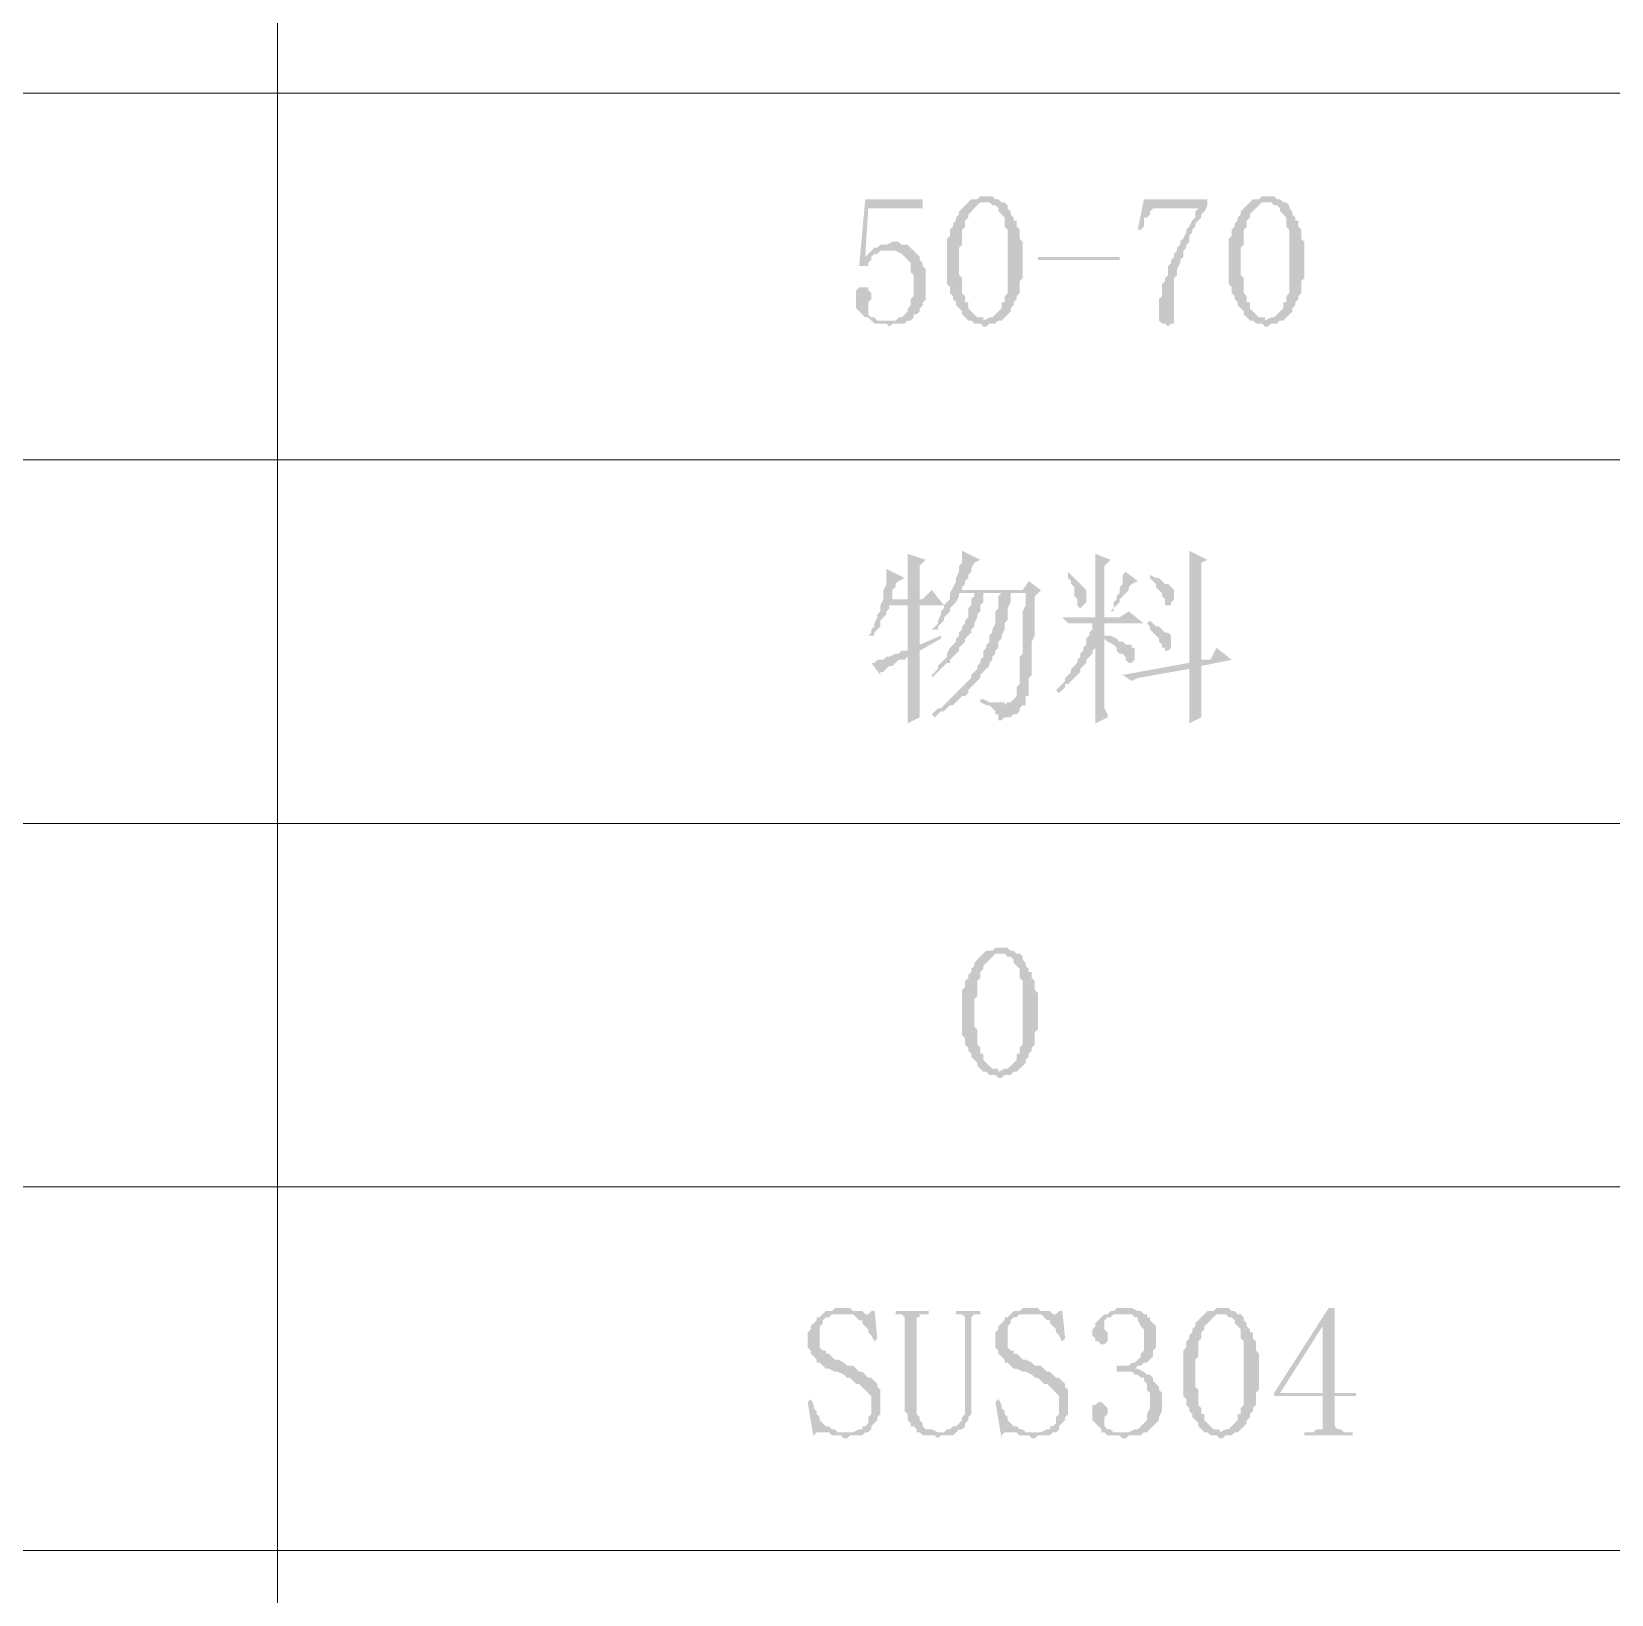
# Model space of a CAD drawing. Header units: millimetres. Extents: x 6 to 291, y 3 to 207.
# Drawn here: x 246.67 to 268.75, y 161.61 to 183.45 of the extents above; entities that cross this region are included whole.
import ezdxf

# ---------------------------------------------------------------- set-up
doc = ezdxf.new("R2010")
doc.units = ezdxf.units.MM

msp = doc.modelspace()

# ---------------------------------------------------------------- hatches: boundary and pattern name
at = {"true_color": 0x00b8b8}
h = msp.add_hatch(color=132, dxfattribs=at)
h.dxf.hatch_style = 2
h.paths.add_polyline_path([(259.122277, 181.102), (258.317944, 181.102), (258.233277, 180.170667), (258.360277, 180.170667), (258.360277, 180.213), (258.40261, 180.255333), (258.317944, 180.297667), (258.360277, 180.975), (259.122277, 180.975)])
h = msp.add_hatch(color=132, dxfattribs=at)
h.dxf.hatch_style = 2
h.paths.add_polyline_path([(259.968944, 181.144333), (259.92661, 181.144333), (259.884277, 181.102), (259.79961, 181.102), (259.757277, 181.059667), (260.05361, 181.059667), (260.095944, 181.017333), (260.138277, 181.017333), (260.18061, 180.975), (260.18061, 180.932667), (260.222944, 180.890333), (260.265277, 180.848), (260.265277, 180.721), (260.30761, 180.678667), (260.30761, 179.789667), (260.265277, 179.747333), (260.265277, 179.662667), (260.222944, 179.662667), (260.222944, 179.578), (260.18061, 179.535667), (260.138277, 179.493333), (260.095944, 179.451), (260.05361, 179.451), (259.968944, 179.408667), (260.222944, 179.408667), (260.265277, 179.451), (260.30761, 179.493333), (260.349944, 179.535667), (260.349944, 179.578), (260.392277, 179.620333), (260.392277, 179.662667), (260.43461, 179.705), (260.43461, 179.747333), (260.476944, 179.789667), (260.476944, 179.959), (260.519277, 180.001333), (260.519277, 180.255333), (260.519277, 180.509333), (260.476944, 180.551667), (260.476944, 180.678667), (260.43461, 180.721), (260.43461, 180.805667), (260.392277, 180.805667), (260.392277, 180.848), (260.349944, 180.890333), (260.349944, 180.932667), (260.30761, 180.975), (260.30761, 181.017333), (260.265277, 181.059667), (260.222944, 181.059667), (260.18061, 181.102), (260.138277, 181.102), (260.095944, 181.144333), (260.05361, 181.144333)])
h = msp.add_hatch(color=132, dxfattribs=at)
h.dxf.hatch_style = 2
h.paths.add_polyline_path([(263.10161, 181.102), (262.21261, 181.102), (262.127944, 180.678667), (262.170277, 180.678667), (262.21261, 180.721), (262.21261, 180.848), (262.254944, 180.848), (262.297277, 180.890333), (262.297277, 180.932667), (262.33961, 180.975), (262.97461, 180.975), (263.10161, 181.017333), (263.10161, 181.059667)])
h = msp.add_hatch(color=132, dxfattribs=at)
h.dxf.hatch_style = 2
h.paths.add_polyline_path([(263.905944, 181.144333), (263.86361, 181.144333), (263.821277, 181.102), (263.73661, 181.102), (263.694277, 181.059667), (263.99061, 181.059667), (264.032944, 181.017333), (264.075277, 181.017333), (264.11761, 180.975), (264.11761, 180.932667), (264.159944, 180.890333), (264.202277, 180.848), (264.202277, 180.721), (264.24461, 180.678667), (264.24461, 179.789667), (264.202277, 179.747333), (264.202277, 179.662667), (264.159944, 179.662667), (264.159944, 179.578), (264.11761, 179.535667), (264.075277, 179.493333), (264.032944, 179.451), (263.99061, 179.451), (263.905944, 179.408667), (264.159944, 179.408667), (264.202277, 179.451), (264.24461, 179.493333), (264.286944, 179.535667), (264.286944, 179.578), (264.329277, 179.620333), (264.329277, 179.662667), (264.37161, 179.705), (264.37161, 179.747333), (264.413944, 179.789667), (264.413944, 179.959), (264.456277, 180.001333), (264.456277, 180.255333), (264.456277, 180.509333), (264.413944, 180.551667), (264.413944, 180.678667), (264.37161, 180.721), (264.37161, 180.805667), (264.329277, 180.805667), (264.329277, 180.848), (264.286944, 180.890333), (264.286944, 180.932667), (264.24461, 180.975), (264.24461, 181.017333), (264.202277, 181.059667), (264.159944, 181.059667), (264.11761, 181.102), (264.075277, 181.102), (264.032944, 181.144333), (263.99061, 181.144333)])
h = msp.add_hatch(color=132, dxfattribs=at)
h.dxf.hatch_style = 2
h.paths.add_polyline_path([(259.757277, 181.059667), (259.714944, 181.017333), (259.67261, 180.975), (259.630277, 180.932667), (259.630277, 180.890333), (259.587944, 180.848), (259.587944, 180.805667), (259.54561, 180.763333), (259.54561, 180.721), (259.503277, 180.678667), (259.503277, 180.594), (259.460944, 180.551667), (259.460944, 179.916667), (259.503277, 179.874333), (259.503277, 179.789667), (259.54561, 179.747333), (259.54561, 179.705), (259.587944, 179.662667), (259.587944, 179.620333), (259.630277, 179.578), (259.67261, 179.535667), (259.67261, 179.493333), (259.714944, 179.451), (259.757277, 179.408667), (259.79961, 179.408667), (259.841944, 179.366333), (259.92661, 179.366333), (259.968944, 179.324), (260.011277, 179.324), (260.05361, 179.366333), (260.138277, 179.366333), (260.18061, 179.408667), (260.222944, 179.408667), (259.968944, 179.408667), (259.968944, 179.451), (259.884277, 179.451), (259.841944, 179.493333), (259.79961, 179.535667), (259.757277, 179.578), (259.757277, 179.662667), (259.714944, 179.662667), (259.714944, 179.747333), (259.67261, 179.789667), (259.67261, 180.001333), (259.630277, 180.043667), (259.630277, 180.424667), (259.67261, 180.467), (259.67261, 180.678667), (259.714944, 180.721), (259.714944, 180.805667), (259.757277, 180.848), (259.757277, 180.890333), (259.79961, 180.932667), (259.841944, 180.975), (259.884277, 181.017333), (259.92661, 181.059667), (259.968944, 181.059667)])
h = msp.add_hatch(color=132, dxfattribs=at)
h.dxf.hatch_style = 2
h.paths.add_polyline_path([(263.10161, 181.017333), (262.97461, 180.975), (262.932277, 180.932667), (262.932277, 180.848), (262.889944, 180.805667), (262.84761, 180.721), (262.805277, 180.678667), (262.805277, 180.636333), (262.762944, 180.551667), (262.72061, 180.509333), (262.72061, 180.467), (262.678277, 180.424667), (262.678277, 180.382333), (262.635944, 180.34), (262.635944, 180.297667), (262.59361, 180.255333), (262.59361, 180.213), (262.551277, 180.170667), (262.551277, 180.043667), (262.508944, 180.001333), (262.508944, 179.959), (262.46661, 179.916667), (262.46661, 179.747333), (262.424277, 179.705), (262.424277, 179.493333), (262.424277, 179.408667), (262.46661, 179.366333), (262.508944, 179.366333), (262.551277, 179.324), (262.59361, 179.366333), (262.635944, 179.366333), (262.635944, 179.662667), (262.635944, 179.789667), (262.635944, 180.001333), (262.678277, 180.043667), (262.678277, 180.128333), (262.72061, 180.213), (262.72061, 180.255333), (262.762944, 180.297667), (262.762944, 180.382333), (262.805277, 180.424667), (262.805277, 180.467), (262.84761, 180.509333), (262.84761, 180.594), (262.889944, 180.636333), (262.889944, 180.678667), (262.932277, 180.721), (262.932277, 180.763333), (262.97461, 180.805667), (263.016944, 180.848), (263.016944, 180.890333), (263.059277, 180.932667)])
h = msp.add_hatch(color=132, dxfattribs=at)
h.dxf.hatch_style = 2
h.paths.add_polyline_path([(263.694277, 181.059667), (263.651944, 181.017333), (263.60961, 180.975), (263.567277, 180.932667), (263.567277, 180.890333), (263.524944, 180.848), (263.524944, 180.805667), (263.48261, 180.763333), (263.48261, 180.721), (263.440277, 180.678667), (263.440277, 180.594), (263.397944, 180.551667), (263.397944, 179.916667), (263.440277, 179.874333), (263.440277, 179.789667), (263.48261, 179.747333), (263.48261, 179.705), (263.524944, 179.662667), (263.524944, 179.620333), (263.567277, 179.578), (263.60961, 179.535667), (263.60961, 179.493333), (263.651944, 179.451), (263.694277, 179.408667), (263.73661, 179.408667), (263.778944, 179.366333), (263.86361, 179.366333), (263.905944, 179.324), (263.948277, 179.324), (263.99061, 179.366333), (264.075277, 179.366333), (264.11761, 179.408667), (264.159944, 179.408667), (263.905944, 179.408667), (263.905944, 179.451), (263.821277, 179.451), (263.778944, 179.493333), (263.73661, 179.535667), (263.694277, 179.578), (263.694277, 179.662667), (263.651944, 179.662667), (263.651944, 179.747333), (263.60961, 179.789667), (263.60961, 180.001333), (263.567277, 180.043667), (263.567277, 180.424667), (263.60961, 180.467), (263.60961, 180.678667), (263.651944, 180.721), (263.651944, 180.805667), (263.694277, 180.848), (263.694277, 180.890333), (263.73661, 180.932667), (263.778944, 180.975), (263.821277, 181.017333), (263.86361, 181.059667), (263.905944, 181.059667)])
h = msp.add_hatch(color=132, dxfattribs=at)
h.dxf.hatch_style = 2
h.paths.add_polyline_path([(258.444944, 180.424667), (258.40261, 180.382333), (258.360277, 180.34), (258.317944, 180.297667), (258.40261, 180.255333), (258.40261, 180.297667), (258.444944, 180.34), (258.487277, 180.34), (258.52961, 180.382333), (258.65661, 180.382333)])
h = msp.add_hatch(color=132, dxfattribs=at)
h.dxf.hatch_style = 2
h.paths.add_polyline_path([(258.741277, 180.509333), (258.698944, 180.509333), (258.614277, 180.467), (258.52961, 180.467), (258.487277, 180.424667), (258.444944, 180.424667), (258.65661, 180.382333), (258.741277, 180.382333), (258.825944, 180.34), (258.868277, 180.297667), (258.91061, 180.255333), (258.952944, 180.213), (258.952944, 180.086), (258.995277, 180.043667), (258.995277, 179.747333), (258.952944, 179.705), (258.952944, 179.620333), (258.91061, 179.578), (258.91061, 179.535667), (258.868277, 179.493333), (258.825944, 179.451), (258.78361, 179.451), (258.741277, 179.408667), (258.40261, 179.408667), (258.444944, 179.366333), (258.614277, 179.366333), (258.65661, 179.324), (258.698944, 179.366333), (258.868277, 179.366333), (258.91061, 179.408667), (258.952944, 179.408667), (258.995277, 179.451), (258.995277, 179.493333), (259.03761, 179.493333), (259.079944, 179.535667), (259.079944, 179.578), (259.122277, 179.620333), (259.122277, 179.662667), (259.16461, 179.705), (259.16461, 179.959), (259.16461, 180.128333), (259.122277, 180.170667), (259.122277, 180.213), (259.079944, 180.255333), (259.079944, 180.297667), (259.03761, 180.34), (258.995277, 180.382333), (258.952944, 180.424667), (258.91061, 180.467), (258.825944, 180.467), (258.78361, 180.509333)])
h = msp.add_hatch(color=132, dxfattribs=at)
h.dxf.hatch_style = 2
h.paths.add_polyline_path([(261.873944, 180.255333), (261.873944, 180.297667), (260.730944, 180.297667), (260.730944, 180.255333)])
h = msp.add_hatch(color=132, dxfattribs=at)
h.dxf.hatch_style = 2
h.paths.add_polyline_path([(258.317944, 179.874333), (258.233277, 179.874333), (258.190944, 179.832), (258.190944, 179.705), (258.190944, 179.578), (258.233277, 179.535667), (258.27561, 179.493333), (258.317944, 179.451), (258.360277, 179.451), (258.40261, 179.408667), (258.65661, 179.408667), (258.487277, 179.408667), (258.444944, 179.451), (258.40261, 179.451), (258.360277, 179.493333), (258.360277, 179.662667), (258.40261, 179.705), (258.40261, 179.789667), (258.360277, 179.832), (258.360277, 179.874333)])
h = msp.add_hatch(color=132, dxfattribs=at)
h.dxf.hatch_style = 2
h.paths.add_polyline_path([(258.91061, 176.149), (258.91061, 175.514), (258.65661, 175.514), (259.079944, 175.514), (259.079944, 175.979667), (259.16461, 176.064333)])
h = msp.add_hatch(color=132, dxfattribs=at)
h.dxf.hatch_style = 2
h.paths.add_polyline_path([(259.67261, 176.191333), (259.67261, 176.022), (259.630277, 175.979667), (259.630277, 175.895), (259.587944, 175.810333), (259.587944, 175.768), (259.54561, 175.683333), (259.503277, 175.598667), (260.56161, 175.598667), (260.56161, 175.429333), (260.519277, 175.344667), (260.519277, 174.752), (260.476944, 174.709667), (260.476944, 174.328667), (260.43461, 174.286333), (260.43461, 174.244), (260.43461, 174.201667), (260.43461, 174.159333), (260.392277, 174.117), (260.349944, 174.074667), (260.30761, 174.074667), (260.265277, 174.032333), (260.56161, 174.032333), (260.56161, 174.074667), (260.56161, 174.117), (260.56161, 174.159333), (260.603944, 174.159333), (260.603944, 174.244), (260.603944, 174.413333), (260.646277, 174.455667), (260.646277, 174.921333), (260.68861, 175.006), (260.68861, 175.556333), (260.773277, 175.641), (259.67261, 175.641), (259.67261, 175.683333), (259.714944, 175.725667), (259.714944, 175.768), (259.757277, 175.810333), (259.757277, 175.852667), (259.79961, 175.895), (259.79961, 175.937333), (259.841944, 176.022), (259.92661, 176.064333)])
h = msp.add_hatch(color=132, dxfattribs=at)
h.dxf.hatch_style = 2
h.paths.add_polyline_path([(261.535277, 176.149), (261.535277, 175.26), (261.662277, 175.26), (261.662277, 175.979667), (261.746944, 176.064333)])
h = msp.add_hatch(color=132, dxfattribs=at)
h.dxf.hatch_style = 2
h.paths.add_polyline_path([(262.84761, 176.191333), (262.84761, 174.625), (263.016944, 174.667333), (263.016944, 176.022), (263.10161, 176.064333)])
h = msp.add_hatch(color=132, dxfattribs=at)
h.dxf.hatch_style = 2
h.paths.add_polyline_path([(258.614277, 175.937333), (258.614277, 175.725667), (258.571944, 175.641), (258.571944, 175.514), (258.52961, 175.429333), (259.079944, 175.514), (258.65661, 175.514), (258.698944, 175.514), (258.698944, 175.641), (258.741277, 175.683333), (258.741277, 175.725667), (258.78361, 175.768), (258.868277, 175.810333)])
h = msp.add_hatch(color=132, dxfattribs=at)
h.dxf.hatch_style = 2
h.paths.add_polyline_path([(261.154277, 175.895), (261.154277, 175.810333), (261.19661, 175.768), (261.19661, 175.725667), (261.238944, 175.683333), (261.238944, 175.556333), (261.281277, 175.514), (261.281277, 175.471667), (261.281277, 175.429333), (261.32361, 175.387), (261.365944, 175.429333), (261.408277, 175.471667), (261.408277, 175.641), (261.365944, 175.683333), (261.32361, 175.725667), (261.281277, 175.768), (261.238944, 175.810333)])
h = msp.add_hatch(color=132, dxfattribs=at)
h.dxf.hatch_style = 2
h.paths.add_polyline_path([(261.95861, 175.895), (261.916277, 175.852667), (261.916277, 175.725667), (261.873944, 175.683333), (261.873944, 175.598667), (261.83161, 175.556333), (261.83161, 175.514), (261.789277, 175.471667), (261.789277, 175.387), (261.746944, 175.344667), (261.789277, 175.344667), (261.789277, 175.387), (261.83161, 175.429333), (261.873944, 175.471667), (261.873944, 175.514), (261.916277, 175.556333), (261.95861, 175.598667), (262.000944, 175.641), (262.000944, 175.683333), (262.043277, 175.725667), (262.127944, 175.768)])
h = msp.add_hatch(color=132, dxfattribs=at)
h.dxf.hatch_style = 2
h.paths.add_polyline_path([(262.297277, 175.852667), (262.297277, 175.810333), (262.33961, 175.768), (262.381944, 175.725667), (262.381944, 175.683333), (262.424277, 175.641), (262.46661, 175.598667), (262.46661, 175.556333), (262.508944, 175.514), (262.508944, 175.429333), (262.59361, 175.429333), (262.59361, 175.471667), (262.635944, 175.514), (262.635944, 175.641), (262.59361, 175.683333), (262.551277, 175.725667), (262.508944, 175.725667), (262.46661, 175.768), (262.424277, 175.810333), (262.381944, 175.810333)])
h = msp.add_hatch(color=132, dxfattribs=at)
h.dxf.hatch_style = 2
h.paths.add_polyline_path([(259.249277, 175.641), (259.122277, 175.514), (259.079944, 175.514), (258.52961, 175.429333), (258.52961, 175.344667), (258.487277, 175.302333), (258.487277, 175.26), (258.444944, 175.175333), (258.444944, 175.133), (258.40261, 175.090667), (258.40261, 175.048333), (258.360277, 175.006), (258.444944, 175.006), (258.444944, 175.048333), (258.487277, 175.090667), (258.52961, 175.133), (258.52961, 175.217667), (258.571944, 175.26), (258.614277, 175.302333), (258.614277, 175.344667), (258.65661, 175.387), (258.65661, 175.429333), (259.41861, 175.429333)])
h = msp.add_hatch(color=132, dxfattribs=at)
h.dxf.hatch_style = 2
h.paths.add_polyline_path([(259.968944, 175.598667), (259.841944, 175.598667), (259.841944, 175.556333), (259.79961, 175.514), (259.79961, 175.429333), (259.757277, 175.387), (259.757277, 175.26), (259.714944, 175.217667), (259.714944, 175.175333), (259.67261, 175.133), (259.67261, 175.090667), (259.630277, 175.048333), (259.630277, 175.006), (259.587944, 174.963667), (259.587944, 174.921333), (259.54561, 174.879), (259.503277, 174.836667), (259.460944, 174.752), (259.460944, 174.709667), (259.41861, 174.667333), (259.376277, 174.625), (259.333944, 174.582667), (259.333944, 174.540333), (259.29161, 174.498), (259.249277, 174.455667), (259.249277, 174.413333), (259.29161, 174.455667), (259.333944, 174.498), (259.376277, 174.540333), (259.41861, 174.582667), (259.460944, 174.625), (259.503277, 174.625), (259.503277, 174.667333), (259.54561, 174.709667), (259.587944, 174.752), (259.630277, 174.794333), (259.630277, 174.836667), (259.67261, 174.879), (259.714944, 174.921333), (259.714944, 174.963667), (259.757277, 175.006), (259.79961, 175.048333), (259.79961, 175.090667), (259.841944, 175.133), (259.841944, 175.175333), (259.884277, 175.26), (259.884277, 175.302333), (259.92661, 175.344667), (259.92661, 175.429333), (259.968944, 175.471667), (259.968944, 175.556333)])
h = msp.add_hatch(color=132, dxfattribs=at)
h.dxf.hatch_style = 2
h.paths.add_polyline_path([(260.222944, 175.598667), (260.18061, 175.556333), (260.18061, 175.387), (260.138277, 175.344667), (260.138277, 175.175333), (260.095944, 175.090667), (260.095944, 175.048333), (260.05361, 175.006), (260.05361, 174.921333), (260.011277, 174.879), (260.011277, 174.836667), (259.968944, 174.794333), (259.968944, 174.709667), (259.92661, 174.667333), (259.92661, 174.625), (259.884277, 174.582667), (259.884277, 174.540333), (259.841944, 174.498), (259.79961, 174.455667), (259.79961, 174.413333), (259.757277, 174.371), (259.714944, 174.328667), (259.67261, 174.286333), (259.630277, 174.244), (259.587944, 174.201667), (259.54561, 174.159333), (259.503277, 174.117), (259.460944, 174.074667), (259.41861, 174.032333), (259.376277, 173.99), (259.333944, 173.99), (259.29161, 173.947667), (259.249277, 173.905333), (259.29161, 173.863), (259.333944, 173.905333), (259.376277, 173.947667), (259.41861, 173.947667), (259.460944, 173.99), (259.503277, 174.032333), (259.54561, 174.032333), (259.587944, 174.074667), (259.630277, 174.117), (259.67261, 174.159333), (259.714944, 174.159333), (259.757277, 174.201667), (259.757277, 174.244), (259.79961, 174.286333), (259.841944, 174.328667), (259.884277, 174.371), (259.92661, 174.413333), (259.92661, 174.455667), (259.968944, 174.498), (260.011277, 174.540333), (260.05361, 174.582667), (260.05361, 174.625), (260.095944, 174.667333), (260.095944, 174.709667), (260.138277, 174.752), (260.138277, 174.794333), (260.18061, 174.836667), (260.18061, 174.921333), (260.222944, 174.963667), (260.222944, 175.006), (260.265277, 175.090667), (260.265277, 175.175333), (260.30761, 175.217667), (260.30761, 175.387), (260.349944, 175.471667), (260.349944, 175.598667), (260.56161, 175.598667)])
h = msp.add_hatch(color=132, dxfattribs=at)
h.dxf.hatch_style = 2
h.paths.add_polyline_path([(259.503277, 175.598667), (259.503277, 175.514), (259.460944, 175.471667), (259.41861, 175.429333), (259.41861, 175.387), (259.376277, 175.344667), (259.376277, 175.302333), (259.333944, 175.217667), (259.333944, 175.175333), (259.29161, 175.133), (259.249277, 175.090667), (259.333944, 175.090667), (259.333944, 175.133), (259.376277, 175.175333), (259.41861, 175.217667), (259.41861, 175.26), (259.460944, 175.302333), (259.503277, 175.344667), (259.503277, 175.387), (259.54561, 175.429333), (259.587944, 175.471667), (259.630277, 175.556333), (259.630277, 175.598667), (260.222944, 175.598667)])
h = msp.add_hatch(color=132, dxfattribs=at)
h.dxf.hatch_style = 2
h.paths.add_polyline_path([(260.603944, 175.768), (260.519277, 175.641), (259.67261, 175.641), (260.773277, 175.641)])
h = msp.add_hatch(color=132, dxfattribs=at)
h.dxf.hatch_style = 2
h.paths.add_polyline_path([(259.079944, 175.429333), (258.91061, 175.429333), (258.91061, 174.836667), (259.079944, 174.879)])
h = msp.add_hatch(color=132, dxfattribs=at)
h.dxf.hatch_style = 2
h.paths.add_polyline_path([(262.000944, 175.344667), (261.873944, 175.26), (261.06961, 175.26), (261.154277, 175.175333), (262.21261, 175.175333)])
h = msp.add_hatch(color=132, dxfattribs=at)
h.dxf.hatch_style = 2
h.paths.add_polyline_path([(261.662277, 175.175333), (261.492944, 175.175333), (261.492944, 175.090667), (261.45061, 175.048333), (261.45061, 175.006), (261.408277, 174.963667), (261.535277, 174.921333), (261.535277, 173.778333), (261.70461, 173.863), (261.70461, 173.905333), (261.662277, 173.99), (261.662277, 174.963667), (261.746944, 175.006), (261.662277, 175.006)])
h = msp.add_hatch(color=132, dxfattribs=at)
h.dxf.hatch_style = 2
h.paths.add_polyline_path([(262.297277, 175.217667), (262.254944, 175.175333), (262.297277, 175.133), (262.297277, 175.090667), (262.33961, 175.048333), (262.381944, 175.006), (262.424277, 174.963667), (262.424277, 174.921333), (262.46661, 174.879), (262.46661, 174.836667), (262.508944, 174.836667), (262.508944, 174.794333), (262.551277, 174.794333), (262.59361, 174.836667), (262.59361, 175.006), (262.551277, 175.048333), (262.508944, 175.048333), (262.46661, 175.090667), (262.424277, 175.133), (262.381944, 175.133), (262.33961, 175.175333)])
h = msp.add_hatch(color=132, dxfattribs=at)
h.dxf.hatch_style = 2
h.paths.add_polyline_path([(259.376277, 175.006), (259.079944, 174.879), (258.91061, 174.836667), (258.91061, 174.794333), (258.825944, 174.794333), (258.78361, 174.752), (258.741277, 174.752), (258.91061, 174.709667), (258.91061, 173.820667), (258.91061, 173.778333), (259.079944, 173.863), (259.079944, 174.794333), (259.376277, 174.963667)])
h = msp.add_hatch(color=132, dxfattribs=at)
h.dxf.hatch_style = 2
h.paths.add_polyline_path([(261.408277, 174.963667), (261.408277, 174.879), (261.365944, 174.836667), (261.365944, 174.794333), (261.32361, 174.752), (261.32361, 174.709667), (261.281277, 174.667333), (261.281277, 174.625), (261.238944, 174.582667), (261.19661, 174.540333), (261.19661, 174.498), (261.154277, 174.455667), (261.111944, 174.413333), (261.111944, 174.371), (261.06961, 174.328667), (261.027277, 174.286333), (260.984944, 174.244), (261.027277, 174.201667), (261.06961, 174.244), (261.111944, 174.286333), (261.111944, 174.328667), (261.154277, 174.328667), (261.19661, 174.371), (261.238944, 174.413333), (261.281277, 174.455667), (261.32361, 174.498), (261.32361, 174.540333), (261.365944, 174.582667), (261.408277, 174.625), (261.408277, 174.667333), (261.45061, 174.709667), (261.492944, 174.752), (261.492944, 174.794333), (261.535277, 174.836667), (261.535277, 174.921333)])
h = msp.add_hatch(color=132, dxfattribs=at)
h.dxf.hatch_style = 2
h.paths.add_polyline_path([(261.746944, 175.006), (261.662277, 174.963667), (261.70461, 174.921333), (261.789277, 174.879), (261.83161, 174.836667), (261.83161, 174.794333), (261.873944, 174.752), (261.916277, 174.752), (261.95861, 174.709667), (261.95861, 174.667333), (262.000944, 174.625), (262.043277, 174.625), (262.08561, 174.667333), (262.08561, 174.836667), (262.043277, 174.836667), (262.043277, 174.879), (261.95861, 174.879), (261.916277, 174.921333), (261.873944, 174.921333), (261.83161, 174.963667)])
h = msp.add_hatch(color=132, dxfattribs=at)
h.dxf.hatch_style = 2
h.paths.add_polyline_path([(258.741277, 174.752), (258.65661, 174.709667), (258.614277, 174.709667), (258.571944, 174.667333), (258.487277, 174.667333), (258.444944, 174.625), (258.40261, 174.625), (258.52961, 174.455667), (258.52961, 174.498), (258.571944, 174.498), (258.614277, 174.540333), (258.65661, 174.582667), (258.698944, 174.582667), (258.741277, 174.625), (258.78361, 174.667333), (258.868277, 174.667333), (258.91061, 174.709667)])
h = msp.add_hatch(color=132, dxfattribs=at)
h.dxf.hatch_style = 2
h.paths.add_polyline_path([(263.22861, 174.836667), (263.143944, 174.667333), (263.016944, 174.667333), (262.84761, 174.625), (261.916277, 174.455667), (262.043277, 174.371), (262.127944, 174.413333), (262.84761, 174.540333), (263.016944, 174.582667), (263.440277, 174.667333)])
h = msp.add_hatch(color=132, dxfattribs=at)
h.dxf.hatch_style = 2
h.paths.add_polyline_path([(263.016944, 174.582667), (262.84761, 174.540333), (262.84761, 173.778333), (263.016944, 173.863), (263.016944, 173.947667), (263.016944, 174.498)])
h = msp.add_hatch(color=132, dxfattribs=at)
h.dxf.hatch_style = 2
h.paths.add_polyline_path([(259.92661, 174.117), (259.92661, 174.074667), (260.011277, 174.032333), (260.05361, 174.032333), (260.095944, 173.99), (260.138277, 173.947667), (260.138277, 173.905333), (260.18061, 173.905333), (260.18061, 173.820667), (260.222944, 173.820667), (260.265277, 173.863), (260.349944, 173.863), (260.392277, 173.905333), (260.43461, 173.905333), (260.476944, 173.947667), (260.476944, 173.99), (260.519277, 174.032333), (260.56161, 174.032333), (260.265277, 174.032333), (260.265277, 174.074667), (260.05361, 174.074667), (259.968944, 174.117)])
h = msp.add_hatch(color=132, dxfattribs=at)
h.dxf.hatch_style = 2
h.paths.add_polyline_path([(259.968944, 170.561), (259.92661, 170.518667), (259.884277, 170.476333), (259.841944, 170.434), (259.841944, 170.391667), (259.79961, 170.349333), (259.79961, 170.307), (259.757277, 170.264667), (259.757277, 170.222333), (259.714944, 170.18), (259.714944, 170.095333), (259.67261, 170.053), (259.67261, 169.418), (259.714944, 169.375667), (259.714944, 169.291), (259.757277, 169.248667), (259.757277, 169.206333), (259.79961, 169.164), (259.79961, 169.121667), (259.841944, 169.079333), (259.884277, 169.037), (259.884277, 168.994667), (259.92661, 168.952333), (259.968944, 168.91), (260.011277, 168.91), (260.05361, 168.867667), (260.138277, 168.867667), (260.18061, 168.825333), (260.222944, 168.825333), (260.265277, 168.867667), (260.349944, 168.867667), (260.392277, 168.91), (260.43461, 168.91), (260.18061, 168.91), (260.18061, 168.952333), (260.095944, 168.952333), (260.05361, 168.994667), (260.011277, 169.037), (259.968944, 169.079333), (259.968944, 169.164), (259.92661, 169.164), (259.92661, 169.248667), (259.884277, 169.291), (259.884277, 169.502667), (259.841944, 169.545), (259.841944, 169.926), (259.884277, 169.968333), (259.884277, 170.18), (259.92661, 170.222333), (259.92661, 170.307), (259.968944, 170.349333), (259.968944, 170.391667), (260.011277, 170.434), (260.05361, 170.476333), (260.095944, 170.518667), (260.138277, 170.561), (260.18061, 170.561)])
h = msp.add_hatch(color=132, dxfattribs=at)
h.dxf.hatch_style = 2
h.paths.add_polyline_path([(260.18061, 170.645667), (260.138277, 170.645667), (260.095944, 170.603333), (260.011277, 170.603333), (259.968944, 170.561), (260.265277, 170.561), (260.30761, 170.518667), (260.349944, 170.518667), (260.392277, 170.476333), (260.392277, 170.434), (260.43461, 170.391667), (260.476944, 170.349333), (260.476944, 170.222333), (260.519277, 170.18), (260.519277, 169.291), (260.476944, 169.248667), (260.476944, 169.164), (260.43461, 169.164), (260.43461, 169.079333), (260.392277, 169.037), (260.349944, 168.994667), (260.30761, 168.952333), (260.265277, 168.952333), (260.18061, 168.91), (260.43461, 168.91), (260.476944, 168.952333), (260.519277, 168.994667), (260.56161, 169.037), (260.56161, 169.079333), (260.603944, 169.121667), (260.603944, 169.164), (260.646277, 169.206333), (260.646277, 169.248667), (260.68861, 169.291), (260.68861, 169.460333), (260.730944, 169.502667), (260.730944, 169.756667), (260.730944, 170.010667), (260.68861, 170.053), (260.68861, 170.18), (260.646277, 170.222333), (260.646277, 170.307), (260.603944, 170.307), (260.603944, 170.349333), (260.56161, 170.391667), (260.56161, 170.434), (260.519277, 170.476333), (260.519277, 170.518667), (260.476944, 170.561), (260.43461, 170.561), (260.392277, 170.603333), (260.349944, 170.603333), (260.30761, 170.645667), (260.265277, 170.645667)])
h = msp.add_hatch(color=132, dxfattribs=at)
h.dxf.hatch_style = 2
h.paths.add_polyline_path([(258.02161, 165.608), (257.89461, 165.608), (257.852277, 165.565667), (257.76761, 165.565667), (257.725277, 165.523333), (257.682944, 165.481), (257.64061, 165.481), (257.64061, 165.438667), (257.598277, 165.396333), (257.555944, 165.354), (257.555944, 165.311667), (257.51361, 165.269333), (257.51361, 165.057667), (257.555944, 165.015333), (257.555944, 164.973), (257.598277, 164.930667), (257.64061, 164.888333), (257.64061, 164.846), (257.682944, 164.846), (257.725277, 164.803667), (257.76761, 164.761333), (257.809944, 164.761333), (257.89461, 164.719), (257.936944, 164.719), (258.02161, 164.676667), (258.063944, 164.634333), (258.106277, 164.634333), (258.14861, 164.592), (258.190944, 164.549667), (258.233277, 164.549667), (258.27561, 164.507333), (258.317944, 164.465), (258.360277, 164.422667), (258.40261, 164.380333), (258.40261, 164.126333), (258.360277, 164.084), (258.360277, 163.999333), (258.317944, 163.957), (258.27561, 163.957), (258.27561, 163.914667), (258.233277, 163.914667), (258.14861, 163.872333), (257.809944, 163.872333), (257.852277, 163.83), (257.979277, 163.83), (258.02161, 163.787667), (258.063944, 163.787667), (258.106277, 163.83), (258.27561, 163.83), (258.317944, 163.872333), (258.360277, 163.872333), (258.40261, 163.914667), (258.40261, 163.957), (258.444944, 163.999333), (258.487277, 164.041667), (258.487277, 164.084), (258.52961, 164.126333), (258.52961, 164.295667), (258.52961, 164.465), (258.487277, 164.507333), (258.487277, 164.549667), (258.444944, 164.592), (258.40261, 164.634333), (258.360277, 164.634333), (258.317944, 164.676667), (258.27561, 164.719), (258.233277, 164.719), (258.190944, 164.761333), (258.14861, 164.803667), (258.063944, 164.803667), (258.02161, 164.846), (257.936944, 164.888333), (257.89461, 164.888333), (257.852277, 164.930667), (257.809944, 164.973), (257.76761, 164.973), (257.76761, 165.015333), (257.725277, 165.015333), (257.682944, 165.057667), (257.682944, 165.354), (257.725277, 165.396333), (257.725277, 165.438667), (257.76761, 165.481), (257.809944, 165.481), (257.852277, 165.523333), (258.02161, 165.523333), (258.27561, 165.565667), (258.14861, 165.565667), (258.106277, 165.608), (258.063944, 165.608)])
h = msp.add_hatch(color=132, dxfattribs=at)
h.dxf.hatch_style = 2
h.paths.add_polyline_path([(258.27561, 165.565667), (258.02161, 165.523333), (258.360277, 165.523333), (258.317944, 165.523333)])
h = msp.add_hatch(color=132, dxfattribs=at)
h.dxf.hatch_style = 2
h.paths.add_polyline_path([(258.444944, 165.608), (258.444944, 165.565667), (258.40261, 165.565667), (258.360277, 165.523333), (258.106277, 165.523333), (258.14861, 165.523333), (258.190944, 165.481), (258.233277, 165.438667), (258.27561, 165.438667), (258.27561, 165.396333), (258.317944, 165.354), (258.360277, 165.311667), (258.360277, 165.269333), (258.40261, 165.227), (258.444944, 165.142333), (258.487277, 165.184667)])
h = msp.add_hatch(color=132, dxfattribs=at)
h.dxf.hatch_style = 2
h.paths.add_polyline_path([(259.206944, 165.565667), (258.741277, 165.565667), (258.741277, 165.523333), (258.825944, 165.523333), (258.868277, 165.481), (258.868277, 164.168667), (258.91061, 164.126333), (258.91061, 164.041667), (258.952944, 163.999333), (258.952944, 163.957), (258.995277, 163.957), (259.03761, 163.914667), (259.03761, 163.872333), (259.079944, 163.872333), (259.122277, 163.83), (259.29161, 163.83), (259.333944, 163.787667), (259.376277, 163.83), (259.54561, 163.83), (259.587944, 163.872333), (259.333944, 163.872333), (259.249277, 163.914667), (259.16461, 163.914667), (259.122277, 163.957), (259.122277, 163.999333), (259.079944, 164.041667), (259.079944, 164.084), (259.03761, 164.126333), (259.03761, 165.481), (259.079944, 165.481), (259.079944, 165.523333), (259.206944, 165.523333)])
h = msp.add_hatch(color=132, dxfattribs=at)
h.dxf.hatch_style = 2
h.paths.add_polyline_path([(259.92661, 165.565667), (259.587944, 165.565667), (259.587944, 165.523333), (259.67261, 165.523333), (259.714944, 165.481), (259.714944, 164.126333), (259.67261, 164.084), (259.67261, 164.041667), (259.630277, 163.999333), (259.587944, 163.957), (259.54561, 163.957), (259.503277, 163.914667), (259.460944, 163.914667), (259.41861, 163.872333), (259.376277, 163.872333), (259.587944, 163.872333), (259.630277, 163.914667), (259.67261, 163.914667), (259.714944, 163.957), (259.714944, 163.999333), (259.757277, 164.041667), (259.757277, 164.084), (259.79961, 164.126333), (259.79961, 165.438667), (259.79961, 165.481), (259.841944, 165.523333), (259.92661, 165.523333)])
h = msp.add_hatch(color=132, dxfattribs=at)
h.dxf.hatch_style = 2
h.paths.add_polyline_path([(260.646277, 165.608), (260.519277, 165.608), (260.476944, 165.565667), (260.392277, 165.565667), (260.349944, 165.523333), (260.30761, 165.481), (260.265277, 165.481), (260.265277, 165.438667), (260.222944, 165.396333), (260.18061, 165.354), (260.18061, 165.311667), (260.138277, 165.269333), (260.138277, 165.057667), (260.18061, 165.015333), (260.18061, 164.973), (260.222944, 164.930667), (260.265277, 164.888333), (260.265277, 164.846), (260.30761, 164.846), (260.349944, 164.803667), (260.392277, 164.761333), (260.43461, 164.761333), (260.519277, 164.719), (260.56161, 164.719), (260.646277, 164.676667), (260.68861, 164.634333), (260.730944, 164.634333), (260.773277, 164.592), (260.81561, 164.549667), (260.857944, 164.549667), (260.900277, 164.507333), (260.94261, 164.465), (260.984944, 164.422667), (261.027277, 164.380333), (261.027277, 164.126333), (260.984944, 164.084), (260.984944, 163.999333), (260.94261, 163.957), (260.900277, 163.957), (260.900277, 163.914667), (260.857944, 163.914667), (260.773277, 163.872333), (260.43461, 163.872333), (260.476944, 163.83), (260.603944, 163.83), (260.646277, 163.787667), (260.68861, 163.787667), (260.730944, 163.83), (260.900277, 163.83), (260.94261, 163.872333), (260.984944, 163.872333), (261.027277, 163.914667), (261.027277, 163.957), (261.06961, 163.999333), (261.111944, 164.041667), (261.111944, 164.084), (261.154277, 164.126333), (261.154277, 164.295667), (261.154277, 164.465), (261.111944, 164.507333), (261.111944, 164.549667), (261.06961, 164.592), (261.027277, 164.634333), (260.984944, 164.634333), (260.94261, 164.676667), (260.900277, 164.719), (260.857944, 164.719), (260.81561, 164.761333), (260.773277, 164.803667), (260.68861, 164.803667), (260.646277, 164.846), (260.56161, 164.888333), (260.519277, 164.888333), (260.476944, 164.930667), (260.43461, 164.973), (260.392277, 164.973), (260.392277, 165.015333), (260.349944, 165.015333), (260.30761, 165.057667), (260.30761, 165.354), (260.349944, 165.396333), (260.349944, 165.438667), (260.392277, 165.481), (260.43461, 165.481), (260.476944, 165.523333), (260.646277, 165.523333), (260.900277, 165.565667), (260.773277, 165.565667), (260.730944, 165.608), (260.68861, 165.608)])
h = msp.add_hatch(color=132, dxfattribs=at)
h.dxf.hatch_style = 2
h.paths.add_polyline_path([(260.900277, 165.565667), (260.646277, 165.523333), (260.984944, 165.523333), (260.94261, 165.523333)])
h = msp.add_hatch(color=132, dxfattribs=at)
h.dxf.hatch_style = 2
h.paths.add_polyline_path([(261.06961, 165.608), (261.06961, 165.565667), (261.027277, 165.565667), (260.984944, 165.523333), (260.730944, 165.523333), (260.773277, 165.523333), (260.81561, 165.481), (260.857944, 165.438667), (260.900277, 165.438667), (260.900277, 165.396333), (260.94261, 165.354), (260.984944, 165.311667), (260.984944, 165.269333), (261.027277, 165.227), (261.06961, 165.142333), (261.111944, 165.184667)])
h = msp.add_hatch(color=132, dxfattribs=at)
h.dxf.hatch_style = 2
h.paths.add_polyline_path([(261.746944, 165.565667), (261.70461, 165.523333), (261.662277, 165.523333), (261.619944, 165.481), (261.57761, 165.438667), (261.535277, 165.396333), (261.535277, 165.354), (261.492944, 165.311667), (261.492944, 165.227), (261.535277, 165.184667), (261.535277, 165.142333), (261.57761, 165.142333), (261.619944, 165.1), (261.662277, 165.1), (261.70461, 165.142333), (261.70461, 165.227), (261.70461, 165.269333), (261.662277, 165.311667), (261.662277, 165.396333), (261.662277, 165.438667), (261.70461, 165.481), (261.746944, 165.481), (261.789277, 165.523333), (261.916277, 165.523333)])
h = msp.add_hatch(color=132, dxfattribs=at)
h.dxf.hatch_style = 2
h.paths.add_polyline_path([(261.95861, 165.608), (261.83161, 165.608), (261.789277, 165.565667), (261.746944, 165.565667), (261.916277, 165.523333), (262.043277, 165.523333), (262.08561, 165.481), (262.127944, 165.481), (262.127944, 165.438667), (262.170277, 165.354), (262.21261, 165.311667), (262.21261, 165.015333), (262.170277, 164.973), (262.170277, 164.930667), (262.127944, 164.888333), (262.08561, 164.846), (262.043277, 164.846), (262.000944, 164.803667), (261.83161, 164.803667), (261.83161, 164.719), (262.043277, 164.719), (262.08561, 164.676667), (262.127944, 164.676667), (262.170277, 164.634333), (262.21261, 164.634333), (262.21261, 164.592), (262.254944, 164.549667), (262.254944, 164.465), (262.297277, 164.422667), (262.297277, 164.211), (262.254944, 164.126333), (262.254944, 164.041667), (262.21261, 163.999333), (262.170277, 163.957), (262.127944, 163.914667), (262.08561, 163.914667), (262.000944, 163.872333), (261.916277, 163.872333), (262.254944, 163.872333), (262.297277, 163.914667), (262.33961, 163.957), (262.381944, 163.999333), (262.424277, 164.041667), (262.424277, 164.084), (262.46661, 164.168667), (262.46661, 164.295667), (262.46661, 164.422667), (262.424277, 164.465), (262.424277, 164.507333), (262.381944, 164.549667), (262.33961, 164.592), (262.33961, 164.634333), (262.297277, 164.676667), (262.254944, 164.676667), (262.21261, 164.719), (262.127944, 164.761333), (262.08561, 164.761333), (262.127944, 164.803667), (262.170277, 164.803667), (262.21261, 164.846), (262.254944, 164.846), (262.297277, 164.888333), (262.33961, 164.930667), (262.33961, 165.015333), (262.381944, 165.057667), (262.381944, 165.354), (262.33961, 165.396333), (262.297277, 165.438667), (262.297277, 165.481), (262.254944, 165.481), (262.254944, 165.523333), (262.21261, 165.523333), (262.170277, 165.565667), (262.127944, 165.565667), (262.043277, 165.608), (262.000944, 165.608)])
h = msp.add_hatch(color=132, dxfattribs=at)
h.dxf.hatch_style = 2
h.paths.add_polyline_path([(263.059277, 165.523333), (263.016944, 165.481), (262.97461, 165.438667), (262.932277, 165.396333), (262.932277, 165.354), (262.889944, 165.311667), (262.889944, 165.269333), (262.84761, 165.227), (262.84761, 165.184667), (262.805277, 165.142333), (262.805277, 165.057667), (262.762944, 165.015333), (262.762944, 164.380333), (262.805277, 164.338), (262.805277, 164.253333), (262.84761, 164.211), (262.84761, 164.168667), (262.889944, 164.126333), (262.889944, 164.084), (262.932277, 164.041667), (262.97461, 163.999333), (262.97461, 163.957), (263.016944, 163.914667), (263.059277, 163.872333), (263.10161, 163.872333), (263.143944, 163.83), (263.22861, 163.83), (263.270944, 163.787667), (263.313277, 163.787667), (263.35561, 163.83), (263.440277, 163.83), (263.48261, 163.872333), (263.524944, 163.872333), (263.270944, 163.872333), (263.270944, 163.914667), (263.186277, 163.914667), (263.143944, 163.957), (263.10161, 163.999333), (263.059277, 164.041667), (263.059277, 164.126333), (263.016944, 164.126333), (263.016944, 164.211), (262.97461, 164.253333), (262.97461, 164.465), (262.932277, 164.507333), (262.932277, 164.888333), (262.97461, 164.930667), (262.97461, 165.142333), (263.016944, 165.184667), (263.016944, 165.269333), (263.059277, 165.311667), (263.059277, 165.354), (263.10161, 165.396333), (263.143944, 165.438667), (263.186277, 165.481), (263.22861, 165.523333), (263.270944, 165.523333)])
h = msp.add_hatch(color=132, dxfattribs=at)
h.dxf.hatch_style = 2
h.paths.add_polyline_path([(263.270944, 165.608), (263.22861, 165.608), (263.186277, 165.565667), (263.10161, 165.565667), (263.059277, 165.523333), (263.35561, 165.523333), (263.397944, 165.481), (263.440277, 165.481), (263.48261, 165.438667), (263.48261, 165.396333), (263.524944, 165.354), (263.567277, 165.311667), (263.567277, 165.184667), (263.60961, 165.142333), (263.60961, 164.253333), (263.567277, 164.211), (263.567277, 164.126333), (263.524944, 164.126333), (263.524944, 164.041667), (263.48261, 163.999333), (263.440277, 163.957), (263.397944, 163.914667), (263.35561, 163.914667), (263.270944, 163.872333), (263.524944, 163.872333), (263.567277, 163.914667), (263.60961, 163.957), (263.651944, 163.999333), (263.651944, 164.041667), (263.694277, 164.084), (263.694277, 164.126333), (263.73661, 164.168667), (263.73661, 164.211), (263.778944, 164.253333), (263.778944, 164.422667), (263.821277, 164.465), (263.821277, 164.719), (263.821277, 164.973), (263.778944, 165.015333), (263.778944, 165.142333), (263.73661, 165.184667), (263.73661, 165.269333), (263.694277, 165.269333), (263.694277, 165.311667), (263.651944, 165.354), (263.651944, 165.396333), (263.60961, 165.438667), (263.60961, 165.481), (263.567277, 165.523333), (263.524944, 165.523333), (263.48261, 165.565667), (263.440277, 165.565667), (263.397944, 165.608), (263.35561, 165.608)])
h = msp.add_hatch(color=132, dxfattribs=at)
h.dxf.hatch_style = 2
h.paths.add_polyline_path([(264.87961, 165.608), (264.794944, 165.608), (264.032944, 164.422667), (264.032944, 164.380333), (264.710277, 164.380333), (264.710277, 163.914667), (264.62561, 163.914667), (264.583277, 163.872333), (264.456277, 163.872333), (264.456277, 163.83), (265.13361, 163.83), (265.13361, 163.872333), (265.00661, 163.872333), (264.964277, 163.914667), (264.921944, 163.914667), (264.87961, 163.957), (264.87961, 164.380333), (265.175944, 164.380333), (265.175944, 164.422667), (264.11761, 164.422667), (264.710277, 165.354)])
h = msp.add_hatch(color=132, dxfattribs=at)
h.dxf.hatch_style = 2
h.paths.add_polyline_path([(264.87961, 165.608), (264.710277, 165.354), (264.710277, 164.422667), (264.11761, 164.422667), (264.87961, 164.422667)])
h = msp.add_hatch(color=132, dxfattribs=at)
h.dxf.hatch_style = 2
h.paths.add_polyline_path([(257.555944, 164.338), (257.51361, 164.295667), (257.598277, 163.787667), (257.598277, 163.83), (257.64061, 163.872333), (257.936944, 163.872333), (257.89461, 163.914667), (257.852277, 163.914667), (257.809944, 163.957), (257.76761, 163.957), (257.725277, 163.999333), (257.682944, 164.041667), (257.682944, 164.084), (257.64061, 164.126333), (257.64061, 164.168667), (257.598277, 164.211), (257.598277, 164.253333)])
h = msp.add_hatch(color=132, dxfattribs=at)
h.dxf.hatch_style = 2
h.paths.add_polyline_path([(260.18061, 164.338), (260.138277, 164.295667), (260.222944, 163.787667), (260.222944, 163.83), (260.265277, 163.872333), (260.56161, 163.872333), (260.519277, 163.914667), (260.476944, 163.914667), (260.43461, 163.957), (260.392277, 163.957), (260.349944, 163.999333), (260.30761, 164.041667), (260.30761, 164.084), (260.265277, 164.126333), (260.265277, 164.168667), (260.222944, 164.211), (260.222944, 164.253333)])
h = msp.add_hatch(color=132, dxfattribs=at)
h.dxf.hatch_style = 2
h.paths.add_polyline_path([(261.57761, 164.295667), (261.535277, 164.253333), (261.492944, 164.253333), (261.492944, 164.126333), (261.492944, 164.041667), (261.535277, 163.999333), (261.57761, 163.957), (261.619944, 163.914667), (261.619944, 163.872333), (261.662277, 163.872333), (261.70461, 163.83), (261.873944, 163.83), (261.916277, 163.787667), (261.95861, 163.787667), (262.000944, 163.83), (262.170277, 163.83), (262.21261, 163.872333), (261.789277, 163.872333), (261.746944, 163.914667), (261.70461, 163.914667), (261.662277, 163.957), (261.662277, 164.084), (261.70461, 164.126333), (261.70461, 164.211), (261.662277, 164.253333), (261.619944, 164.295667)])
h = msp.add_hatch(color=132, dxfattribs=at)
h.dxf.hatch_style = 2
h.paths.add_polyline_path([(257.936944, 163.872333), (257.725277, 163.872333), (258.063944, 163.872333), (257.979277, 163.872333)])
h = msp.add_hatch(color=132, dxfattribs=at)
h.dxf.hatch_style = 2
h.paths.add_polyline_path([(260.56161, 163.872333), (260.349944, 163.872333), (260.68861, 163.872333), (260.603944, 163.872333)])

# ---------------------------------------------------------------- linework, layer by layer
at = {"color": 8, "lineweight": 0, "true_color": 0x808080}
for points in [[(250.105192, 197.823667), (250.105192, 152.061333)], [(215.053192, 182.583667), (287.10461, 182.583667)], [(215.053192, 177.461333), (287.10461, 177.461333)], [(215.053192, 172.381333), (287.10461, 172.381333)], [(215.053192, 167.301333), (287.10461, 167.301333)], [(215.053192, 162.221333), (287.10461, 162.221333)]]:
    msp.add_lwpolyline(points, dxfattribs=at)

doc.saveas('drawing.dxf')
